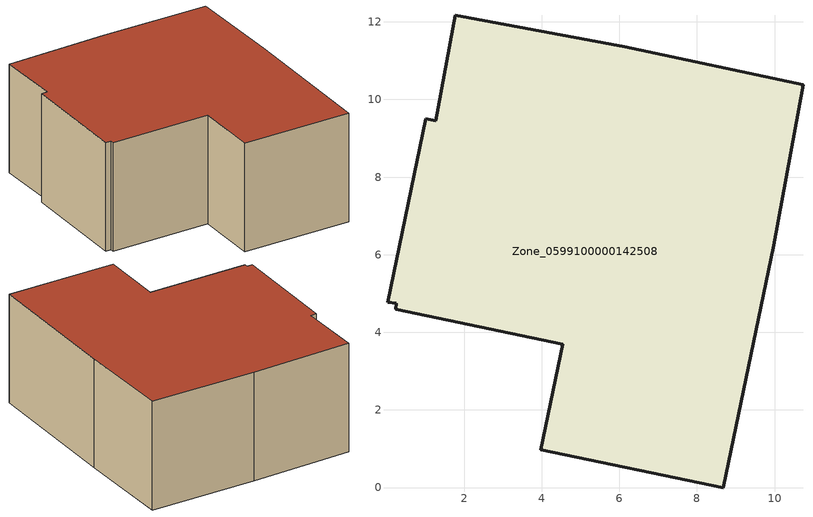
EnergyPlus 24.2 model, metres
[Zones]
Zone_0599100000142508
 floor ground (C_G): 0.25,4.75 0.03,4.77 1.01,9.51 1.27,9.46 1.78,12.17 6.14,11.36 10.73,10.37 9.98,6.25 8.68,0 3.97,0.98 4.54,3.7 0.24,4.6 z0
 wall outside (C_F): 10.73,10.37 6.14,11.36 1.78,12.17 1.27,9.46 1.01,9.51 0.03,4.77 0.25,4.75 0.24,4.6 4.54,3.7 3.97,0.98 8.68,0 9.98,6.25 10.73,10.37 z0:4.85
 roof outside (C_R): 0.25,4.75 0.24,4.6 4.54,3.7 3.97,0.98 8.68,0 9.98,6.25 10.73,10.37 6.14,11.36 1.78,12.17 1.27,9.46 1.01,9.51 0.03,4.77 z4.85
[BUILDING]
Pand.0599100000142508: North Axis=0; Terrain=City; Loads Convergence Tolerance Value=0.04; Temperature Convergence Tolerance Value=0.4; Solar Distribution=FullExterior; Maximum Number of Warmup Days=25; Minimum Number of Warmup Days=1
[Site:Location]
Rotterdam.The.Hague.AP_ZH_NLD Design_Conditions: Latitude=51.96; Longitude=4.45; Time Zone=1; Elevation=-4.5
[SITE:GROUNDTEMPERATURE:BUILDINGSURFACE]
18, 18, 18, 18, 18, 18, 18, 18, 18, 18, 18, 18
[MATERIAL] Thermal Absorptance=0.9; Solar Absorptance=0.7; Visible Absorptance=0.7
Name | Roughness | Thickness | Conductivity | Density | Specific Heat
G.D.1965 | MediumSmooth | 0.15 | 1 | 540 | 1210
F.D.1965 | Rough | 0.3 | 0.857143 | 1920 | 840
R.D.1965 | MediumRough | 0.2 | 0.08 | 1500 | 1000
[CONSTRUCTION]
C_G: G.D.1965
C_F: F.D.1965
C_R: R.D.1965
[ZONE]
Zone_0599100000142508: Type=1; Multiplier=1; Ceiling Height=Autocalculate; Volume=Autocalculate; Floor Area=autocalculate; Part of Total Floor Area=Yes
[ZONEINFILTRATION:DESIGNFLOWRATE]
Infil_Zone_0599100000142508: Zone or ZoneList or Space or SpaceList=Zone_0599100000142508; Schedule=AlwaysOn; Design Flow Rate Calculation Method=Flow/Area; Flow Rate per Floor Area=0.0042; Constant Term Coefficient=1; Temperature Term Coefficient=0; Velocity Term Coefficient=0; Velocity Squared Term Coefficient=0
[HVACTEMPLATE:ZONE:IDEALLOADSAIRSYSTEM]
Zone_0599100000142508: Maximum Heating Supply Air Temperature=50; Minimum Cooling Supply Air Temperature=13; Maximum Heating Supply Air Humidity Ratio=0.0156; Minimum Cooling Supply Air Humidity Ratio=0.0077; Heating Limit=NoLimit; Cooling Limit=NoLimit; Dehumidification Control Type=ConstantSensibleHeatRatio; Cooling Sensible Heat Ratio=0.7; Dehumidification Setpoint=60; Humidification Control Type=None; Humidification Setpoint=30; Outdoor Air Method=None; Outdoor Air Flow Rate per Person=0.00944; Outdoor Air Flow Rate per Zone Floor Area=0; Outdoor Air Flow Rate per Zone=0; Demand Controlled Ventilation Type=None; Outdoor Air Economizer Type=NoEconomizer; Heat Recovery Type=None; Sensible Heat Recovery Effectiveness=0.7; Latent Heat Recovery Effectiveness=0.65
[ZONECONTROL:THERMOSTAT]
ThermostatControl_Zone_0599100000142508: Zone or ZoneList=Zone_0599100000142508; Control Type Schedule=DualSetpointControlType; Control 1=Thermostat_Zone_0599100000142508; Temperature Difference Between Cutout And Setpoint=0
[THERMOSTATSETPOINT:DUALSETPOINT]
Thermostat_Zone_0599100000142508: Heating Setpoint Temperature Schedule=HeatingSetpoint_Zone_0599100000142508; Cooling Setpoint Temperature Schedule=CoolingSetpoint_Zone_0599100000142508
[SCHEDULE:COMPACT]
HeatingSetpoint_Zone_0599100000142508: Through: 12/31, For: AllDays, Until: 24:00, 21
CoolingSetpoint_Zone_0599100000142508: Through: 12/31, For: AllDays, Until: 24:00, 24
DualSetpointControlType: Through: 12/31, For: AllDays, Until: 24:00, 4
AlwaysOn: Through: 12/31, For: AllDays, Until: 24:00, 1
